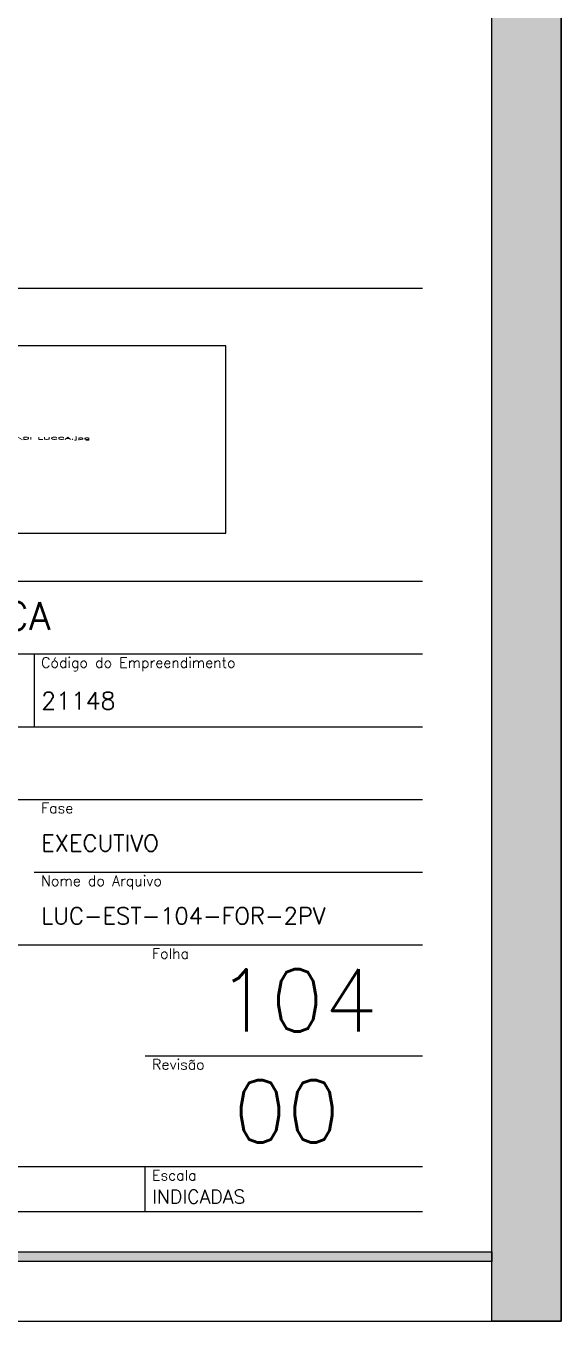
# Model space of a CAD drawing. Extents: x 187 to 6132, y 3709 to 7914.
# Drawn here: x 5746 to 6132, y 3709 to 4644 of the extents above; entities that cross this region are included whole.
import ezdxf

# ---------------------------------------------------------------- set-up
doc = ezdxf.new("R2010")
doc.units = 0
doc.header["$LTSCALE"] = 100
doc.header["$MEASUREMENT"] = 0
doc.layers.get('0').update_dxf_attribs({"color": 245, "linetype": 'CONTINUOUS'})
for name, color, linetype in [('235', 7, 'CONTINUOUS'), ('TEX1', 7, 'CONTINUOUS'), ('TEX2', 7, 'CONTINUOUS')]:
    doc.layers.add(name, color=color, linetype=linetype)
doc.styles.get("Standard").update_dxf_attribs({"font": 'ROMANS.SHX'})

# ---------------------------------------------------------------- blocks, each defined once
blk = doc.blocks.new('CARIMBO_UNION', base_point=(735.032049, -4583.115153))
for p, q in [((718.532049, -4569.135153), (734.032049, -4569.135153)), ((718.532049, -4573.365153), (734.032049, -4573.365153)), ((718.532049, -4574.415153), (734.032049, -4574.415153)), ((728.432049, -4574.415153), (728.432049, -4575.465153)), ((718.532049, -4575.465153), (734.032049, -4575.465153)), ((718.532049, -4576.515153), (734.032049, -4576.515153)), ((728.432049, -4577.565153), (734.032049, -4577.565153)), ((718.532049, -4578.615153), (734.032049, -4578.615153)), ((730.032049, -4580.215153), (734.032049, -4580.215153)), ((718.532049, -4581.815153), (734.032049, -4581.815153)), ((730.032049, -4582.465153), (730.032049, -4581.815153)), ((718.532049, -4582.465153), (734.032049, -4582.465153))]:
    blk.add_line(p, q)
at = {"layer": 'TEX1'}
for s, p in [('Código do Empreendimento', (728.532049, -4574.615153)), ('Fase', (728.532049, -4576.715153)), ('Nome do Arquivo', (728.532049, -4577.765153)), ('Folha', (730.132049, -4578.815153)), ('Revisão', (730.132049, -4580.415153)), ('Escala', (730.132049, -4582.015153))]:
    blk.add_text(s, height=0.15, dxfattribs=at).set_placement(p)
blk = doc.blocks.new('_BMP0003', base_point=(0.5, 0.5))
blk.add_lwpolyline([(0, 0), (1, 0), (1, 1), (0, 1), (0, 0)])
blk.add_text('C:\\TQS\\RB2 - DI LUCCA\\DADOS\\15. 16-04-2024 BEP E REQUISITOS BIM\\DI LUCCA.jpg', height=0.012987).set_placement((0.006494, 0.5))

msp = doc.modelspace()

# ---------------------------------------------------------------- linework, layer by layer
for points in [[(186.530458, 3709.209975), (6131.530458, 3709.209975), (6131.530458, 7914.209975), (186.530458, 7914.209975), (186.530458, 3709.209975)], [(6081.530458, 7914.209975), (6131.530458, 7914.209975), (6131.530458, 3709.209975), (6081.530458, 3709.209975), (6081.530458, 7914.209975)], [(6081.530458, 3759.209975), (6081.530458, 3752.209975), (304.530458, 3752.209975), (304.530458, 7871.209975), (6081.530458, 7871.209975), (6081.530458, 7864.209975), (311.530458, 7864.209975), (311.530458, 3759.209975), (6081.530458, 3759.209975)], [(311.530458, 3759.209975), (6081.530458, 3759.209975), (6081.530458, 7864.209975), (311.530458, 7864.209975), (311.530458, 3759.209975)]]:
    msp.add_lwpolyline(points)
for points in [[(6081.530458, 3752.209975), (304.530458, 3752.209975), (311.530458, 3759.209975)], [(6081.530458, 3752.209975), (311.530458, 3759.209975), (6081.530458, 3759.209975)]]:
    msp.add_solid(points)
at = {"layer": '235'}
for points in [[(6081.530458, 7914.209975), (6131.530458, 7914.209975), (6131.530458, 3709.209975)], [(6081.530458, 7914.209975), (6131.530458, 3709.209975), (6131.530458, 3709.209975)], [(6081.530458, 7914.209975), (6131.530458, 3709.209975), (6081.530458, 3709.209975)], [(6081.530458, 7914.209975), (6081.530458, 3709.209975), (6081.530458, 3709.209975)], [(6081.530458, 7914.209975), (6081.530458, 3709.209975), (6081.530458, 7914.209975)]]:
    msp.add_solid(points, dxfattribs=at)

# ---------------------------------------------------------------- block references
for name, p, xscale, yscale in [('CARIMBO_UNION', (6081.530458, 3755.709975), 50, 50), ('_BMP0003', (5672.699311, 4345.530978), 434.052471, 135.122421)]:
    msp.add_blockref(name, p, dxfattribs=dict(xscale=xscale, yscale=yscale))

# ---------------------------------------------------------------- texts
at = {"layer": 'TEX1'}
for s, height, p in [('21148', 12.5, (5756.530458, 4150.709975)), ('EXECUTIVO', 12, (5756.530458, 4048.209975)), ('LUC-EST-104-FOR-2PV', 12, (5756.530458, 3995.709975)), ('INDICADAS', 10, (5836.491598, 3794.015493))]:
    msp.add_text(s, height=height, dxfattribs=at).set_placement(p)
at = {"layer": 'TEX2'}
for s, height, p in [('RB2 - CITTÀ DI LUCCA', 20, (5455.329937, 4208.142363)), ('104', 45, (5883.316173, 3918.209975)), ('00', 45, (5895.101887, 3838.209975))]:
    msp.add_text(s, height=height, dxfattribs=at).set_placement(p)

doc.saveas('drawing.dxf')
